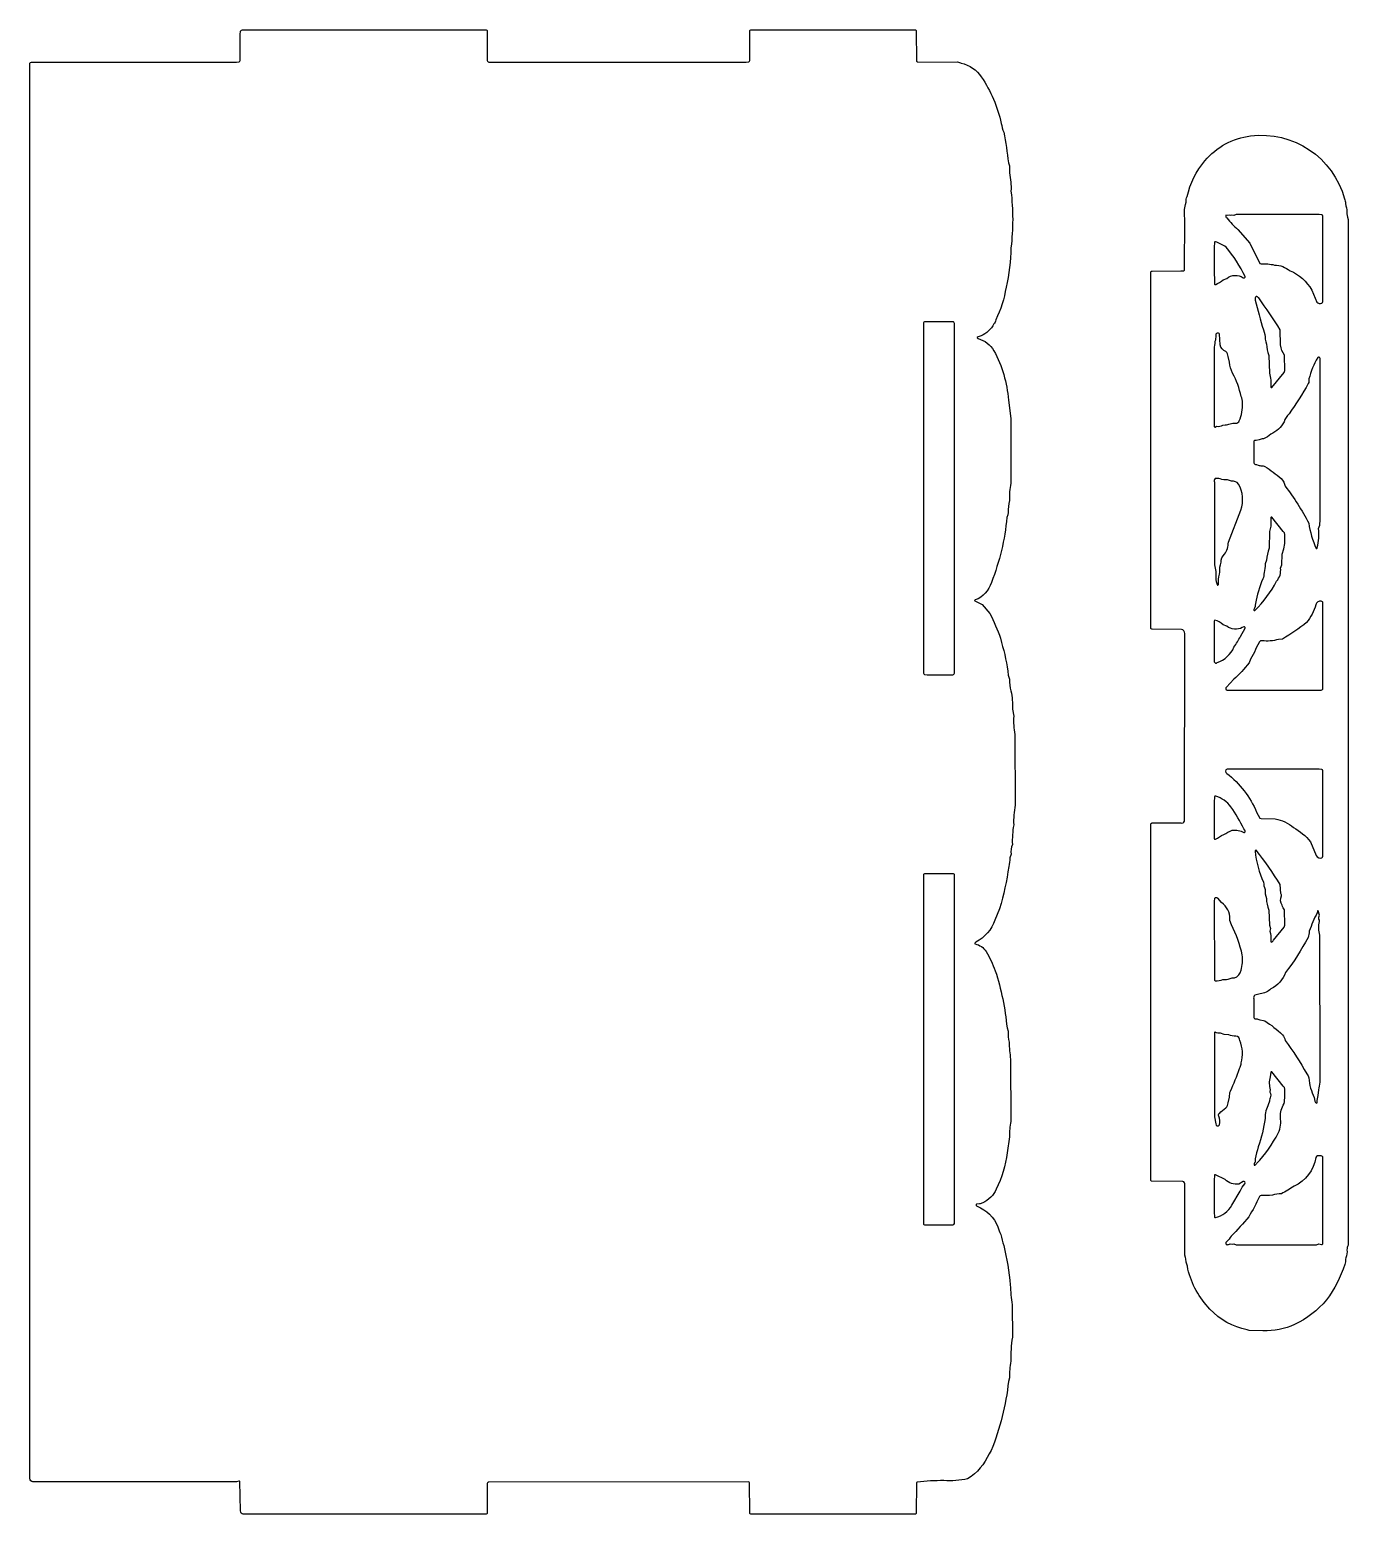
# Model space of a CAD drawing. Extents: x 5 to 388, y 8 to 473.
# Drawn here: x 31.8 to 211.6, y 7.7 to 210.2 of the extents above; entities that cross this region are included whole.
import ezdxf

# ---------------------------------------------------------------- set-up
doc = ezdxf.new("R2010")
doc.units = 0
doc.header["$MEASUREMENT"] = 0
doc.layers.add('Layer 1', color=7, linetype='Continuous')

msp = doc.modelspace()

# ---------------------------------------------------------------- linework, layer by layer
at = {"layer": 'Layer 1', "color": 0}
for points in [[(130.2388, 7.74557, -0.4394), (130.0292, 7.95439), (129.9917, 12.03425, 0.2898), (129.8009, 12.15858), (94.44166, 12.14722, 0.4459), (94.22996, 11.94303), (94.21284, 7.95458, -0.4386), (94.00402, 7.74577), (60.95398, 7.74595, -0.3462), (60.59197, 8.21362), (60.51249, 12.22401, 0.4328), (60.38315, 12.28503), (60.04174, 12.18571), (32.27865, 12.16262, -0.2759), (31.84986, 12.57275), (31.87989, 205.6442, -0.2818), (32.08369, 205.7631), (60.03693, 205.7731), (60.41665, 205.8004, 0.2952), (60.54212, 205.9913), (60.56041, 209.5121), (60.59832, 209.9973, -0.2954), (60.87661, 210.1805), (94.00421, 210.19, -0.4387), (94.21399, 209.98), (94.2315, 205.9914, 0.4361), (94.44185, 205.7811), (129.5135, 205.7722), (129.8917, 205.7999, 0.2961), (130.0107, 205.9914), (130.0289, 209.98, -0.439), (130.2388, 210.19), (152.5106, 210.1896, -0.4394), (152.7205, 209.98), (152.7544, 205.9914, 0.474), (152.9486, 205.78), (158.3532, 205.7895, -0.0976), (158.8516, 205.6247, -0.202), (161.5731, 203.7415, -0.099), (164.2942, 197.4178, 0.0399), (164.6421, 196.2131, -0.0188), (165.2788, 192.05), (165.4311, 191.6165), (165.4378, 190.6657, -0.0592), (165.6243, 188.1628, -0.0609), (165.6245, 180.4644, -0.0494), (164.9588, 175.0666, -0.0733), (163.5613, 170.6199, -0.1881), (163.2965, 170.0592, -0.1562), (161.5536, 168.4311, 0.1426), (161.0329, 168.2104, 0.4556), (161.1495, 168.0724, -0.1967), (163.3135, 166.414, -0.1048), (165.2698, 159.6846), (165.5947, 157.1856), (165.6272, 148.3349, 0.0788), (165.4249, 146.0102, 0.0784), (165.2423, 144.3368), (165.1792, 144.0333), (165.0627, 143.6865, -0.0713), (162.9594, 134.8218, -0.2285), (160.7521, 132.4223, 0.6332), (160.6917, 132.3087), (161.7106, 131.8014), (162.746, 130.5734, -0.0327), (164.213, 127.2073), (164.331, 126.6222, -0.0492), (165.2548, 122.1692), (165.4338, 121.643, 0.0598), (165.6214, 120.0204, -0.0641), (165.8339, 117.534), (166.0112, 116.5739, 0.0616), (166.152, 114.0745), (166.2167, 104.4434, 0.0626), (166.0038, 101.7488, 0.0591), (165.8218, 99.06638, 0.1121), (165.6382, 97.76251), (165.4769, 97.26501, -0.0589), (165.3377, 96.07448, -0.033), (164.0814, 90.32485), (163.4124, 88.77097, -0.1973), (160.8407, 85.77406), (160.6917, 85.64414, 0.4973), (160.7485, 85.52001, -0.1971), (162.2338, 84.50289, -0.0415), (163.489, 81.87182, -0.0545), (165.0877, 74.07448), (165.2448, 73.64087, 0.08), (165.3902, 72.1197, 0.046), (165.5843, 69.81043), (165.6213, 61.3316, 0.0572), (165.417, 59.23152), (165.0978, 57.04946, -0.0863), (163.6219, 52.08217, -0.1788), (161.7759, 50.19918, -0.1095), (161.3156, 50.0866), (160.9423, 50.04753, 0.6922), (161.0121, 49.74942, -0.212), (163.8312, 46.95419, 0.0664), (164.2552, 45.903, 0.0404), (164.6415, 44.3826, -0.037), (165.5385, 39.0177, 0.0248), (165.7765, 36.32314), (165.8341, 31.88837, 0.0548), (165.6173, 28.61411, 0.0719), (165.4461, 26.36143), (165.2843, 25.86451, -0.0701), (162.9312, 16.4261), (162.6561, 15.98787, -0.1479), (159.7176, 12.57101, -0.0706), (156.4825, 12.3545, 0.0222), (152.858, 12.14222, 0.2949), (152.7416, 11.94419), (152.7171, 7.95496, -0.4344), (152.51, 7.74788), (130.2388, 7.74557)], [(199.9775, 32.77501), (198.1091, 32.79888), (197.825, 32.92244, -0.162), (192.7575, 35.73518, -0.1315), (189.7369, 41.17128), (189.6842, 41.58217), (189.5081, 42.107, 0.0865), (189.4009, 42.76173), (189.3201, 43.07313), (189.3117, 52.64858, 0.4464), (189.0787, 53.14145), (184.8054, 53.18302, -0.2963), (184.6855, 53.37394), (184.6851, 101.8202, -0.4668), (184.8959, 102.0212), (188.7896, 102.02, 0.4289), (189.2889, 102.2569), (189.309, 127.8699, 0.3515), (188.8853, 128.418), (184.8957, 128.4225, -0.4658), (184.6819, 128.6238), (184.6761, 176.7827), (184.7033, 177.1607, -0.2932), (184.8959, 177.28), (188.79, 177.2914), (189.1723, 177.3228, 0.3138), (189.3018, 177.5089), (189.3131, 184.506, -0.0905), (189.424, 186.3751), (189.4899, 186.6765, -0.1342), (189.6568, 187.4274, -0.1216), (192.0633, 192.3239, -0.1876), (198.2902, 195.7152, -0.3724), (211.1022, 187.1414, -0.1246), (211.2356, 186.4842), (211.3015, 186.1839, -0.0977), (211.4284, 185.0947), (211.5194, 184.6053), (211.5978, 184.2928), (211.6161, 44.98017), (211.58, 44.43495, 0.1048), (211.4276, 43.80966, -0.126), (211.2962, 42.72228), (211.2336, 42.54369, -0.0898), (211.1352, 41.80349, -0.0818), (208.6382, 36.98845, -0.1109), (204.2988, 33.63068, -0.1181), (199.9775, 32.77501)], [(208.03, 172.8897, 0.3062), (208.1343, 173.3688), (208.146, 184.7683, 0.3059), (208.0285, 184.9594), (207.6505, 184.9871), (196.3393, 184.9715), (195.9944, 184.8588), (195.6928, 184.9105, -0.3436), (195.4088, 184.9115), (195.1207, 184.8655), (194.932, 184.913, 0.4008), (195.06, 184.5163, 0.0488), (196.5616, 182.9336), (198.1809, 181.0664), (199.5572, 178.3291), (199.715, 178.2592, -0.0776), (201.5543, 178.0995, -0.1574), (203.6741, 177.3292, -0.1595), (206.6526, 174.6755), (207.3208, 173.0556, 0.2878), (208.03, 172.8897)], [(193.5381, 175.4509, 0.0582), (194.5464, 176.067), (195.0548, 176.2529, -0.3444), (197.2808, 176.3656, 0.6386), (197.5575, 176.524, 0.0542), (194.9649, 180.5517, 0.0785), (193.4998, 181.2584, 0.4345), (193.3635, 181.2005, 0.014), (193.3731, 175.4944, 0.4351), (193.5381, 175.4509)], [(201.1896, 161.3903), (202.8553, 163.4419), (202.9521, 163.731), (202.9201, 165.7985, -0.1304), (202.3836, 167.1994), (202.3431, 169.2629, 0.0157), (199.397, 173.6136, 0.2645), (199.0436, 173.7989, 0.2927), (198.938, 173.3218, 0.0249), (200.0552, 169.2818, -0.0911), (200.2812, 167.9729), (200.3955, 167.6249), (200.4605, 167.3233, 0.0876), (200.7889, 165.7831), (200.8669, 163.3574, -0.087), (201.0625, 161.4456, 0.497), (201.1896, 161.3903)], [(154.1978, 122.2244), (157.7063, 122.2301, 0.425), (157.9238, 122.577), (157.9162, 170.1416, 0.4396), (157.7065, 170.3516), (153.9107, 170.3501, 0.4372), (153.7019, 170.1415), (153.7027, 122.4659, 0.2808), (153.821, 122.2716), (154.1978, 122.2244)], [(193.4848, 156.0004), (193.657, 156.1041, 0.1216), (194.5318, 156.2498), (194.8344, 156.3157, 0.1195), (195.4963, 156.4385, -0.0854), (196.3039, 156.5206, 0.28), (196.7602, 156.8324, 0.1182), (197.1832, 159.2888, 0.1486), (196.9938, 160.1864, 0.0778), (195.8374, 163.3376, -0.1142), (195.4301, 164.8545), (195.2344, 165.6374, 0.2159), (194.9067, 166.3095, -0.2225), (194.1266, 167.2035), (194.0742, 168.6929, 0.8512), (193.5502, 168.4782, -0.0756), (193.4411, 167.6682, 0.0622), (193.3474, 165.6453), (193.3497, 156.1455, 0.6314), (193.4848, 156.0004)], [(207.2505, 139.4498, 0.6568), (207.3772, 139.5937, 0.0881), (207.5697, 142.1557, 0.0962), (207.7675, 143.1328), (207.7661, 165.3316, 0.7232), (207.4476, 165.4759, 0.069), (206.2456, 162.5679, -0.1281), (206.1655, 161.944, -0.0231), (203.5429, 157.806, 0.1339), (202.8586, 156.7081, -0.1568), (201.0547, 155.037, -0.0978), (200.0481, 154.388, 0.0977), (199.4559, 154.2591), (199.0594, 154.1885, 0.3105), (198.7546, 154.066), (198.7352, 151.1415, 0.4147), (199.0999, 150.9165), (199.3452, 150.8231, 0.1292), (199.7867, 150.7342, -0.1523), (200.2409, 150.6156, -0.054), (202.4557, 148.9748, -0.1513), (203.0025, 147.9459, -0.044), (206.2194, 142.9081, 0.0709), (207.2505, 139.4498)], [(193.7761, 134.4425, 0.6559), (193.9065, 134.5897, -0.0817), (194.0637, 135.929), (194.0844, 136.2125, -0.0964), (194.2783, 137.5672, -0.2111), (194.7313, 138.6549, 0.1543), (195.2656, 140.3106), (196.9699, 144.6597, 0.2123), (196.6562, 148.2347, 0.2712), (195.6732, 148.6113), (195.147, 148.7908, -0.0902), (194.1543, 148.9428, 0.0772), (193.4656, 148.9699, 0.3107), (193.3555, 148.4917), (193.3786, 137.1992, -0.1018), (193.5465, 135.4339, 0.0803), (193.7761, 134.4425)], [(198.881, 130.9813, 0.0765), (201.8427, 135.0019, 0.222), (202.3795, 136.7663), (202.5347, 137.2), (202.5987, 138.6786), (202.8453, 139.3882, 0.0728), (202.9507, 141.3858, 0.246), (202.7537, 141.767), (201.1892, 143.7264, 0.5072), (201.0679, 143.6712), (201.0552, 143.2953, -0.0938), (200.8847, 141.7438), (200.8204, 139.4943, 0.0625), (200.4584, 137.862), (200.2816, 137.3361, -0.0813), (200.1293, 136.1496, -0.0885), (199.9638, 135.2956, 0.0517), (198.9468, 131.9501, -0.128), (198.7496, 131.1074, 0.6981), (198.881, 130.9813)], [(195.0964, 120.1346), (207.938, 120.1386, 0.4491), (208.1442, 120.3486), (208.1374, 132.0356, 0.4681), (207.9384, 132.2456, 0.4316), (207.2018, 131.7685, -0.0992), (205.9391, 129.372, -0.0426), (202.6288, 127.102), (202.1022, 127.0493, -0.098), (199.8389, 126.8645, 0.3369), (199.5067, 126.6981), (199.0377, 125.8897), (198.9452, 125.6551, -0.0741), (198.2694, 124.3499), (198.0827, 123.8387, -0.0383), (196.0058, 121.6059), (195.0052, 120.5466, 0.707), (195.0964, 120.1346)], [(193.7451, 123.893, 0.215), (196.0316, 125.9969, 0.0468), (196.9011, 127.4413), (197.5512, 128.5893, 0.5541), (197.3709, 128.7706), (197.1651, 128.6836, -0.3268), (195.0549, 128.8632), (194.5467, 129.0466, 0.0936), (193.432, 129.6936, 0.3309), (193.3489, 129.5331), (193.3458, 124.0044, 0.6592), (193.7451, 123.893)], [(208.0283, 97.25346, 0.3057), (208.1343, 97.73364), (208.1444, 109.1332, 0.312), (208.0286, 109.3241), (207.6505, 109.352), (195.0957, 109.3445, 0.7341), (195.0425, 108.7823, -0.1286), (199.1152, 103.4802), (199.5576, 102.6948), (199.7152, 102.6243), (201.6534, 102.5737, -0.1397), (204.1339, 101.3843, -0.103), (206.4528, 99.46652), (207.2435, 97.56351, 0.381), (208.0283, 97.25346)], [(193.4962, 99.79869, -0.0278), (195.7919, 101.0275, -0.1835), (197.3745, 100.7005, 0.6645), (197.4992, 101.0298), (197.3687, 101.1965, 0.0362), (195.6121, 104.2146, 0.1563), (193.5395, 105.6751, 0.3791), (193.364, 105.5694, 0.0109), (193.3471, 99.94823, 0.6137), (193.4962, 99.79869)], [(201.1185, 85.75, 0.25), (201.4163, 86.03444), (202.8545, 87.80658), (202.9513, 88.09584), (202.9203, 90.1632, -0.0725), (202.5804, 90.78656, -0.235), (202.5033, 92.06293, 0.1958), (202.4165, 92.38452), (202.3429, 93.62702, 0.0249), (199.0712, 98.30697, 0.623), (198.9195, 98.16282, 0.0898), (200.0714, 93.92879, 0.1006), (200.2694, 92.96709, 0.1076), (200.4669, 91.73191, 0.1029), (200.7898, 90.14915), (200.8593, 88.10354), (201.0092, 87.61932), (200.9161, 87.25096, -0.1182), (201.0528, 86.0227, 0.2101), (201.1185, 85.75)], [(153.9173, 47.19899), (157.7133, 47.199, 0.3997), (157.9262, 47.39665), (157.9228, 94.89145, 0.4403), (157.7133, 95.10084), (153.9173, 95.10046, 0.4366), (153.7083, 94.89126), (153.7079, 47.408, 0.4394), (153.9173, 47.19899)], [(193.4653, 80.5125, 0.1334), (194.519, 80.67206, 0.0954), (195.4936, 80.80754, -0.0815), (196.1153, 80.8978, 0.2787), (196.9892, 81.9261, 0.1025), (197.1645, 84.02289, 0.0581), (195.7002, 88.13356), (195.4806, 88.69668), (195.4551, 88.90954, 0.2617), (194.3245, 91.1528), (193.8083, 91.77733, 0.3724), (193.3689, 91.71266), (193.341, 91.33237), (193.3556, 80.70169, 0.3551), (193.4653, 80.5125)], [(207.3318, 63.81062), (207.3809, 63.95824, -0.1173), (207.5304, 64.84449), (207.5787, 65.63818, 0.1026), (207.7723, 67.68533), (207.7484, 86.71767, -0.138), (207.6993, 88.59911, 0.1829), (207.6168, 88.9132, -0.1888), (207.7, 89.42936), (207.5296, 90.03137, 0.5916), (207.4124, 89.9769), (207.366, 89.77308, 0.0206), (206.2804, 87.26982, -0.1098), (206.1255, 86.40666, -0.0441), (203.0565, 81.6251, -0.2048), (201.0558, 79.40454, -0.1903), (199.6134, 78.73152), (198.8537, 78.53233, 0.3056), (198.7269, 78.05292), (198.7355, 75.50635, 0.4358), (199.0595, 75.29311, -0.1428), (199.5339, 75.18379), (200.0481, 75.09372), (200.215, 75.02964, -0.0491), (202.6473, 73.14511, -0.0749), (203.0135, 72.35527, -0.0325), (205.9443, 67.81062, -0.2072), (206.2304, 67.24633, 0.0935), (206.9777, 64.57159), (207.051, 64.07794, 0.3749), (207.3318, 63.81062)], [(194.0447, 60.86528, 0.1524), (193.9773, 62.04772, -0.3933), (194.0427, 62.41647, -0.0675), (194.9066, 63.17225, 0.1889), (195.2338, 63.8443), (195.4301, 64.62721, -0.1084), (195.5506, 65.46554, 0.0211), (196.7967, 68.52272), (196.8603, 68.70515, 0.1347), (196.994, 69.29522, 0.1855), (196.821, 72.33718, 0.3746), (196.3035, 72.96055, -0.091), (195.3093, 73.11547), (194.7111, 73.16936), (194.1842, 73.34218, -0.1704), (193.4854, 73.48133, 0.4913), (193.3714, 73.42571), (193.3632, 73.04907), (193.3614, 61.93398), (193.5768, 60.98749, 0.8972), (194.0447, 60.86528)], [(198.7848, 55.34661, 0.291), (199.1199, 55.57004, 0.0652), (202.076, 59.72287, 0.139), (202.3622, 61.91147, -0.1533), (202.8514, 63.75249, 0.0728), (202.9524, 65.75077, 0.2442), (202.7544, 66.13221), (201.1894, 68.09161, 0.5015), (201.067, 68.03637), (200.9463, 67.39338, 0.1274), (200.9719, 65.62567, -0.2554), (200.9167, 65.42628), (200.9157, 65.31082, -0.2596), (200.948, 64.51424, 0.0896), (200.8478, 63.95785), (200.74, 63.69727, 0.11), (200.2602, 61.73249, -0.054), (199.3316, 57.86682), (199.2425, 57.42802, 0.0895), (198.9138, 55.78234, 0.2682), (198.7848, 55.34661)], [(195.0923, 44.50693, 0.1259), (195.494, 44.61989), (195.7939, 44.57178), (195.9939, 44.62259), (196.3389, 44.50981), (207.2727, 44.50962), (207.6182, 44.6197), (207.9561, 44.51712, 0.3588), (208.1288, 44.62278), (208.1374, 56.4005, 0.4732), (207.939, 56.61123), (207.4128, 56.61067, 0.3988), (207.2001, 56.39665, -0.2471), (204.2196, 52.47402, -0.0256), (202.4875, 51.45477, 0.0847), (201.269, 51.27386, -0.0421), (199.7148, 51.22402, 0.3002), (199.5048, 51.06369, -0.0239), (198.0536, 48.31521, -0.0186), (195.6532, 45.67783, -0.0575), (195.0077, 44.90781, 0.7175), (195.0923, 44.50693)], [(193.4998, 48.22324, 0.2132), (195.7442, 49.88048), (196.8782, 51.82486, -0.0472), (197.5002, 52.81678, 0.9151), (197.2777, 53.10682), (196.6784, 52.78021, -0.2191), (194.8116, 53.37837), (193.4985, 54.04426, 0.4458), (193.3637, 53.9871, 0.0143), (193.3635, 48.28124, 0.4341), (193.4998, 48.22324)]]:
    msp.add_lwpolyline(points, format="xyb", close=True, dxfattribs=at)

doc.saveas('drawing.dxf')
